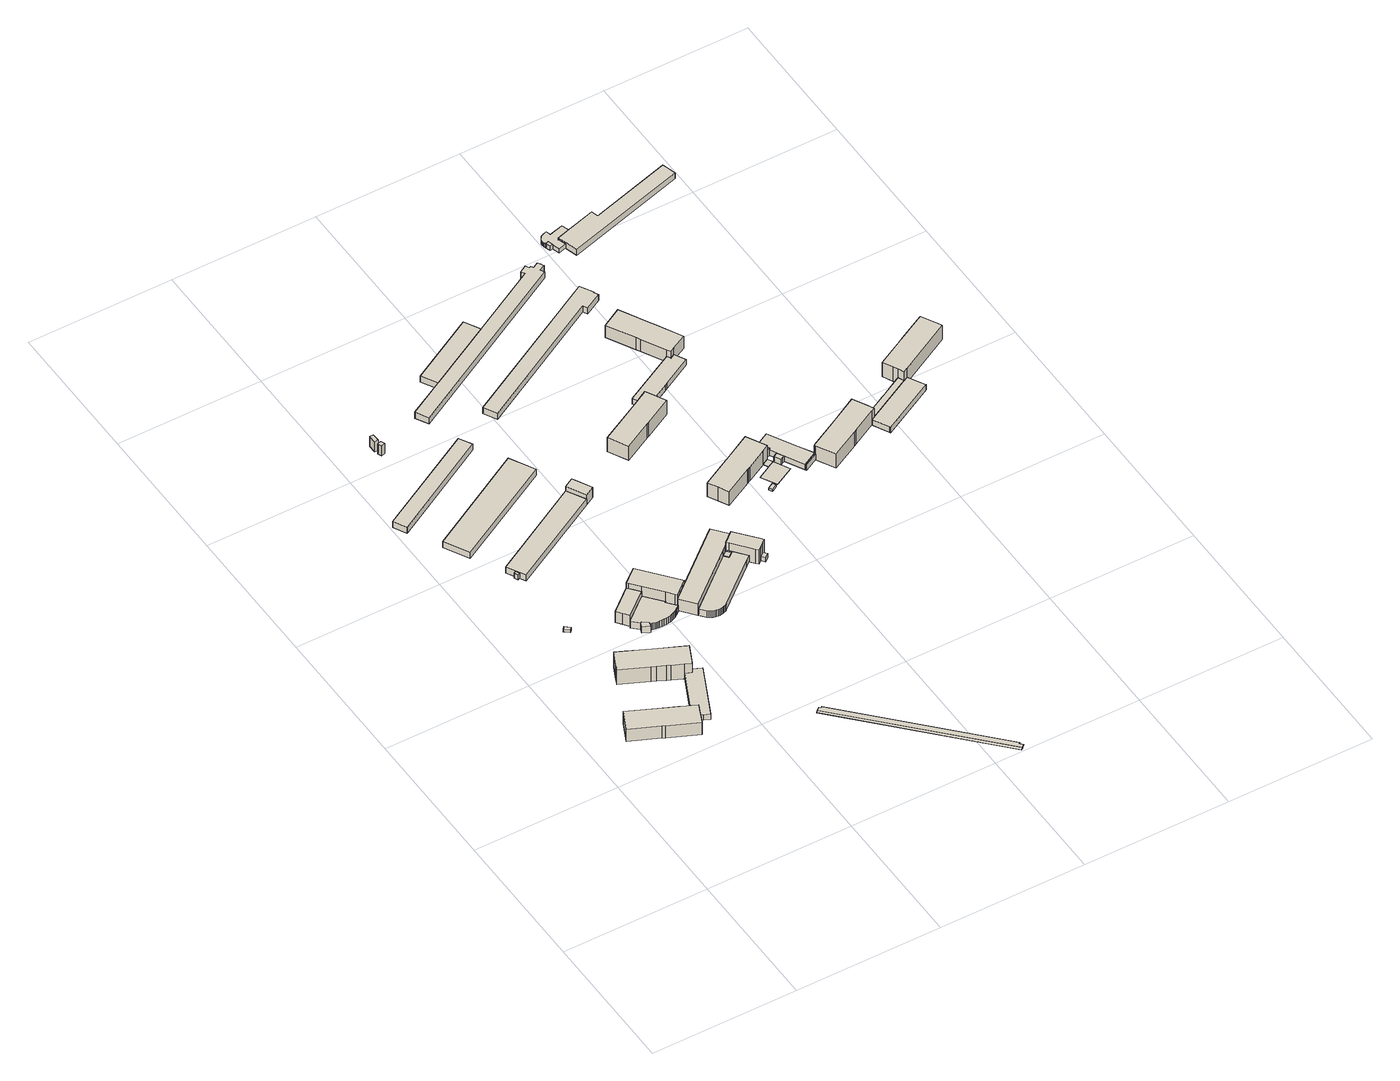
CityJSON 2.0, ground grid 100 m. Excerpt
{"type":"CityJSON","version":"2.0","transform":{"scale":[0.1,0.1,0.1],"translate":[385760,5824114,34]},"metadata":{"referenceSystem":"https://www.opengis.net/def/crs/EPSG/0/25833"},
"CityObjects":{
"building1":{"type":"Building","attributes":{"Gemeindeschluessel":"11000001","BezugspunktDach":"2200","function":"51009_1610","measuredHeight":1.34,"storeysAboveGround":0},"address":[{"country":"Germany","locality":"Berlin"}],"geometry":[{"type":"Solid","lod":"1","boundaries":[[[[0,1,2,3]],[[4,5,6,7]],[[4,7,3,2]],[[5,4,2,1]],[[6,5,1,0]],[[7,6,0,3]]]]}]},
"building2":{"type":"Building","attributes":{"Gemeindeschluessel":"11000001","function":"31001_3073"},"address":[{"country":"Germany","locality":"Berlin","thoroughfareNumber":"41 (142)","thoroughfareName":"Kurt-Schumacher-Damm"}],"children":["building2-1","building2-2","building2-3"]},
"building2-1":{"type":"BuildingPart","attributes":{"BezugspunktDach":"2200","measuredHeight":12.04,"storeysAboveGround":3},"parents":["building2"],"geometry":[{"type":"MultiSurface","lod":"1","boundaries":[[[8,9,10,11,12,13,14,15,16,17,18]],[[19,20,21,22,23,24,25,26,27,28,29]],[[19,29,18,17]],[[20,19,17,16]],[[21,20,16,15]],[[22,21,15,14]],[[23,22,14,13]],[[30,31,13,12]],[[24,23,32,33,34]],[[35,30,36,12,11]],[[25,24,34,37,38]],[[26,25,11,10]],[[27,26,10,9]],[[28,27,9,8]],[[29,28,8,18]],[[34,33,32,31,30]],[[38,37,34,36,30,35]]]}]},
"building2-2":{"type":"BuildingPart","attributes":{"BezugspunktDach":"2200","measuredHeight":4.46,"storeysAboveGround":3},"parents":["building2"],"geometry":[{"type":"MultiSurface","lod":"1","boundaries":[[[30,35,39,40,41,42,43,44,45,31]],[[46,47,48,49,50,51,52,37,34,33]],[[46,33,31,45]],[[47,46,45,44]],[[50,49,42,41]],[[51,50,41,40]],[[52,51,40,39]],[[37,52,39,35]],[[47,44,43,48]],[[53,49,48,43,42]],[[34,37,35,30]],[[34,30,31,33]]]}]},
"building2-3":{"type":"BuildingPart","attributes":{"BezugspunktDach":"2200","measuredHeight":15.68,"storeysAboveGround":3},"parents":["building2"],"geometry":[{"type":"MultiSurface","lod":"1","boundaries":[[[54,55,56,57,58,59,60,61,62,63,64,65,66,67,68,69]],[[70,71,72,73,74,75,76,77,78,79,80,81,82,83,84,85]],[[70,85,69,68]],[[71,70,68,67]],[[72,71,67,66]],[[73,72,66,65]],[[74,73,65,64]],[[75,74,64,63]],[[76,75,63,62]],[[77,76,62,61]],[[78,77,61,60]],[[79,78,60,59],[49,48,43,42]],[[44,43,59,58]],[[80,79,48,47]],[[81,80,58,57]],[[82,81,57,56]],[[83,82,56,55]],[[84,83,55,54]],[[85,84,54,69]],[[43,48,49,42]],[[47,48,43,44]]]}]},
"building3":{"type":"Building","attributes":{"Gemeindeschluessel":"11000001","BezugspunktDach":"2200","function":"51009_1610","measuredHeight":1.98,"storeysAboveGround":0},"address":[{"country":"Germany","locality":"Berlin"}],"geometry":[{"type":"Solid","lod":"1","boundaries":[[[[86,87,88,89]],[[90,91,92,93]],[[90,93,89,88]],[[91,90,88,87]],[[92,91,87,86]],[[93,92,86,89]]]]}]},
"building4":{"type":"Building","attributes":{"Gemeindeschluessel":"11000001","BezugspunktDach":"2200","function":"51009_1610","measuredHeight":5.34,"storeysAboveGround":0},"address":[{"country":"Germany","locality":"Berlin"}],"geometry":[{"type":"Solid","lod":"1","boundaries":[[[[94,95,96,97,98,99]],[[100,101,102,103,104,105]],[[100,105,99,98]],[[101,100,98,97]],[[102,101,97,96]],[[103,102,96,95]],[[104,103,95,94]],[[105,104,94,99]]]]}]},
"building5":{"type":"Building","attributes":{"Gemeindeschluessel":"11000001","BezugspunktDach":"2200","function":"31001_3073","measuredHeight":5,"storeysAboveGround":1},"address":[{"country":"Germany","locality":"Berlin","thoroughfareNumber":"41 (117)","thoroughfareName":"Kurt-Schumacher-Damm"}],"geometry":[{"type":"Solid","lod":"1","boundaries":[[[[106,107,108,109,110,111,112]],[[113,114,115,116,117,118,119]],[[113,119,112,111]],[[114,113,111,110]],[[115,114,110,109]],[[116,115,109,108]],[[117,116,108,107]],[[118,117,107,106]],[[119,118,106,112]]]]}]},
"building6":{"type":"Building","attributes":{"Gemeindeschluessel":"11000001","BezugspunktDach":"2200","function":"51009_1610","measuredHeight":8.43,"storeysAboveGround":0},"address":[{"country":"Germany","locality":"Berlin"}],"geometry":[{"type":"Solid","lod":"1","boundaries":[[[[120,121,122,123]],[[124,125,126,127]],[[124,127,123,122]],[[125,124,122,121]],[[126,125,121,120]],[[127,126,120,123]]]]}]},
"building7":{"type":"Building","attributes":{"Gemeindeschluessel":"11000001","BezugspunktDach":"2200","function":"51009_1610","measuredHeight":8.48,"storeysAboveGround":0},"address":[{"country":"Germany","locality":"Berlin"}],"geometry":[{"type":"Solid","lod":"1","boundaries":[[[[128,129,130,131]],[[132,133,134,135]],[[132,135,131,130]],[[133,132,130,129]],[[134,133,129,128]],[[135,134,128,131]]]]}]},
"building8":{"type":"Building","attributes":{"Gemeindeschluessel":"11000001","BezugspunktDach":"2200","function":"31001_3073","measuredHeight":5.02,"storeysAboveGround":1},"address":[{"country":"Germany","locality":"Berlin","thoroughfareNumber":"41 (115)","thoroughfareName":"Kurt-Schumacher-Damm"}],"geometry":[{"type":"Solid","lod":"1","boundaries":[[[[136,137,138,139]],[[140,141,142,143]],[[140,143,139,138]],[[141,140,138,137]],[[142,141,137,136]],[[143,142,136,139]]]]}]},
"building9":{"type":"Building","attributes":{"Gemeindeschluessel":"11000001","function":"31001_3073"},"address":[{"country":"Germany","locality":"Berlin","thoroughfareNumber":"41 (113)","thoroughfareName":"Kurt-Schumacher-Damm"}],"children":["building9-1","building9-2","building9-3"]},
"building9-1":{"type":"BuildingPart","attributes":{"BezugspunktDach":"2200","measuredHeight":4.94,"storeysAboveGround":1},"parents":["building9"],"geometry":[{"type":"MultiSurface","lod":"1","boundaries":[[[144,145,146,147,148,149]],[[150,151,152,153,154,155]],[[150,155,149,148]],[[152,151,147,146]],[[153,152,146,145]],[[154,153,156,157,158,159,160,145,144]],[[155,154,144,149]],[[151,150,148,147]],[[160,159,158,157,156]]]}]},
"building9-2":{"type":"BuildingPart","attributes":{"BezugspunktDach":"2200","measuredHeight":4.27,"storeysAboveGround":1},"parents":["building9"],"geometry":[{"type":"Solid","lod":"1","boundaries":[[[[161,159,158,162]],[[157,156,163,164]],[[157,164,162,158]],[[163,156,159,161]],[[164,163,161,162]],[[157,158,159,156]]]]}]},
"building9-3":{"type":"BuildingPart","attributes":{"BezugspunktDach":"2200","measuredHeight":8.6,"storeysAboveGround":1},"parents":["building9"],"geometry":[{"type":"MultiSurface","lod":"1","boundaries":[[[165,166,167,168,169]],[[170,171,172,151,150]],[[170,150,169,168]],[[171,170,168,167]],[[172,171,167,166]],[[151,172,166,165]],[[173,148,147,165,169]],[[150,151,147,148,173]]]}]},
"building10":{"type":"Building","attributes":{"Gemeindeschluessel":"11000001","function":"31001_3073"},"address":[{"country":"Germany","locality":"Berlin","thoroughfareNumber":"41 (143)","thoroughfareName":"Kurt-Schumacher-Damm"}],"children":["building10-1","building10-2","building10-3","building10-4","building10-5","building10-6","building10-7"]},
"building10-1":{"type":"BuildingPart","attributes":{"BezugspunktDach":"2200","measuredHeight":14.03,"storeysAboveGround":3},"parents":["building10"],"geometry":[{"type":"MultiSurface","lod":"1","boundaries":[[[174,175,176,177,178,179,180,181,182]],[[183,184,185,186,187,188,189,190,191]],[[184,183,181,180]],[[185,184,180,179]],[[186,185,179,178]],[[192,193,177,176]],[[188,187,194,195,196]],[[197,198,199,188,176,175]],[[190,189,200,201,202,203,204,175,174]],[[191,190,174,182]],[[183,191,182,181]],[[186,178,177,187]],[[196,195,194,193,192]],[[189,188,199,198,197]],[[204,203,202,201,200]]]}]},
"building10-2":{"type":"BuildingPart","attributes":{"BezugspunktDach":"2200","measuredHeight":13.86,"storeysAboveGround":3},"parents":["building10"],"geometry":[{"type":"MultiSurface","lod":"1","boundaries":[[[205,206,207,208,209,210,211,212,213,214]],[[215,216,217,183,191,218,219,220,221,222]],[[215,222,214,213]],[[216,215,213,212]],[[217,216,212,211]],[[183,217,211,210]],[[182,181,183,210,209]],[[218,191,209,208]],[[219,218,208,207]],[[223,224,225,226,220,219,207,206]],[[227,228,229,220,206,205]],[[230,227,221,205,214]],[[191,183,181,182]],[[226,225,224,223]],[[221,231,228,227]],[[231,220,229,228]],[[222,221,227,230]]]}]},
"building10-3":{"type":"BuildingPart","attributes":{"BezugspunktDach":"2200","measuredHeight":12,"storeysAboveGround":3},"parents":["building10"],"geometry":[{"type":"MultiSurface","lod":"1","boundaries":[[[232,233,234,235,236,237,238,239,240,241]],[[186,242,243,244,245,246,247,248,249,187]],[[178,177,187,241,240]],[[242,186,240,239]],[[243,242,239,238]],[[244,243,238,237]],[[245,244,237,236]],[[246,245,236,235]],[[247,246,235,234]],[[248,247,234,233]],[[250,251,252,253,249,248,233,232]],[[187,249,232,241],[194,193,250,253]],[[186,254,187,177,178]],[[253,252,251,250]],[[250,193,194,253]]]}]},
"building10-4":{"type":"BuildingPart","attributes":{"BezugspunktDach":"2200","measuredHeight":11.92,"storeysAboveGround":3},"parents":["building10"],"geometry":[{"type":"MultiSurface","lod":"1","boundaries":[[[255,256,229,228,230,257]],[[222,231,220,258,259,260]],[[222,260,257,230]],[[261,262,223,226,263,258,220,229,256]],[[259,258,256,255]],[[260,259,255,257]],[[231,221,227,228]],[[222,230,227,221]],[[220,231,228,229]],[[263,226,223,262,261]]]}]},
"building10-5":{"type":"BuildingPart","attributes":{"BezugspunktDach":"2200","measuredHeight":5.71,"storeysAboveGround":3},"parents":["building10"],"geometry":[{"type":"MultiSurface","lod":"1","boundaries":[[[264,265,199,198]],[[188,266,267,189]],[[268,192,199,265]],[[266,188,195,269]],[[270,268,265,264]],[[267,266,269,271]],[[189,267,264,198],[271,201,204,270]],[[189,198,199,188]],[[269,195,192,268]],[[271,269,268,270]],[[204,201,271,270]]]}]},
"building10-6":{"type":"BuildingPart","attributes":{"BezugspunktDach":"2200","measuredHeight":5.32,"storeysAboveGround":3},"parents":["building10"],"geometry":[{"type":"MultiSurface","lod":"1","boundaries":[[[272,273,274,275,276,277,278,279,280,281,282,283,284,285,251,193,192,268,270,204,203]],[[201,271,269,195,194,252,286,287,288,289,290,291,292,293,294,295,296,297,298,299,202]],[[286,252,251,285]],[[287,286,285,284]],[[288,287,284,283]],[[289,288,283,282]],[[290,289,282,281]],[[291,290,281,280]],[[292,291,280,279]],[[293,292,279,278]],[[294,293,278,277]],[[295,294,277,276]],[[296,295,276,275]],[[297,296,275,274]],[[298,297,274,273]],[[299,298,273,272]],[[202,299,272,203]],[[201,202,300,203,204]],[[301,271,201,302,204,270]],[[271,270,268,269]],[[195,269,268,192,303]],[[194,195,192,193]],[[252,253,250,251]],[[194,193,250,304,253]]]}]},
"building10-7":{"type":"BuildingPart","attributes":{"BezugspunktDach":"2200","measuredHeight":5.28,"storeysAboveGround":3},"parents":["building10"],"geometry":[{"type":"Solid","lod":"1","boundaries":[[[[305,98,97,96,95,306,307,308,309,310,311,312,313,314,315,316,317,318,319,320,321,322,323,224,223,262,324]],[[263,226,225,325,326,327,328,329,330,331,332,333,334,335,336,337,338,339,340,341,342,103,102,101,100,343,344]],[[263,344,324,262]],[[325,225,224,323]],[[326,325,323,322]],[[327,326,322,321]],[[328,327,321,320]],[[329,328,320,319]],[[330,329,319,318]],[[331,330,318,317]],[[332,331,317,316]],[[333,332,316,315]],[[334,333,315,314]],[[335,334,314,313]],[[336,335,313,312]],[[337,336,312,311]],[[338,337,311,310]],[[339,338,310,309]],[[340,339,309,308]],[[341,340,308,307]],[[342,341,307,306]],[[103,342,306,95]],[[102,103,95,96]],[[101,102,96,97]],[[100,101,97,98]],[[343,100,98,305]],[[344,343,305,324]],[[226,263,262,223]],[[225,226,223,224]]]]}]},
"building11":{"type":"Building","attributes":{"Gemeindeschluessel":"11000001","BezugspunktDach":"2200","function":"51009_1610","measuredHeight":0.511,"storeysAboveGround":0},"address":[{"country":"Germany","locality":"Berlin"}],"geometry":[{"type":"Solid","lod":"1","boundaries":[[[[345,346,347,348]],[[349,350,115,114]],[[349,114,348,347]],[[350,349,347,346]],[[115,350,346,345]],[[114,115,345,348]]]]}]},
"building12":{"type":"Building","attributes":{"Gemeindeschluessel":"11000001","BezugspunktDach":"2200","function":"51006_1430","measuredHeight":0.185,"storeysAboveGround":0},"address":[{"country":"Germany","locality":"Berlin"}],"geometry":[{"type":"Solid","lod":"1","boundaries":[[[[351,352,353,354]],[[355,356,357,358]],[[355,358,354,353]],[[356,355,353,352]],[[357,356,352,351]],[[358,357,351,354]]]]}]},
"building13":{"type":"Building","attributes":{"Gemeindeschluessel":"11000001","BezugspunktDach":"2200","function":"51006_1430","measuredHeight":0.673,"storeysAboveGround":0},"address":[{"country":"Germany","locality":"Berlin"}],"geometry":[{"type":"Solid","lod":"1","boundaries":[[[[352,359,360,361,362,363,364,365,366,367,368,353]],[[369,370,371,372,373,374,375,376,377,378,379,380]],[[369,380,353,368]],[[370,369,368,367]],[[371,370,367,366]],[[372,371,366,365]],[[373,372,365,364]],[[374,373,364,363]],[[375,374,363,362]],[[376,375,362,361]],[[377,376,361,360]],[[378,377,360,359]],[[379,378,359,352]],[[380,379,352,353]]]]}]},
"building14":{"type":"Building","attributes":{"Gemeindeschluessel":"11000001","BezugspunktDach":"2200","function":"51009_1610","measuredHeight":3.65,"storeysAboveGround":0},"address":[{"country":"Germany","locality":"Berlin"}],"geometry":[{"type":"Solid","lod":"1","boundaries":[[[[381,382,383,384]],[[385,386,387,388]],[[385,388,384,383]],[[386,385,383,382]],[[387,386,382,381]],[[388,387,381,384]]]]}]},
"building15":{"type":"Building","attributes":{"Gemeindeschluessel":"11000001","BezugspunktDach":"2200","function":"31001_3073","measuredHeight":4.82,"storeysAboveGround":1},"address":[{"country":"Germany","locality":"Berlin","thoroughfareNumber":"41 (118)","thoroughfareName":"Kurt-Schumacher-Damm"}],"geometry":[{"type":"Solid","lod":"1","boundaries":[[[[389,390,391,392]],[[393,394,395,396]],[[393,396,392,391]],[[394,393,391,390]],[[395,394,390,389]],[[396,395,389,392]]]]}]},
"building16":{"type":"Building","attributes":{"Gemeindeschluessel":"11000001","BezugspunktDach":"2200","function":"31001_3073","measuredHeight":5.05,"storeysAboveGround":1},"address":[{"country":"Germany","locality":"Berlin","thoroughfareNumber":"41 (119)","thoroughfareName":"Kurt-Schumacher-Damm"}],"geometry":[{"type":"Solid","lod":"1","boundaries":[[[[397,398,399,400,401,402,403,404,405,406,407,408,409,410,411,412]],[[413,414,415,416,417,418,419,420,421,422,423,424,425,426,427,428]],[[413,428,412,411]],[[414,413,411,410]],[[415,414,410,409]],[[416,415,409,408]],[[417,416,408,407]],[[418,417,407,406]],[[419,418,406,405]],[[420,419,405,404]],[[421,420,404,403]],[[422,421,403,402]],[[423,422,402,401]],[[424,423,401,400]],[[425,424,400,399]],[[426,425,399,398]],[[427,426,398,397]],[[428,427,397,412]]]]}]},
"building17":{"type":"Building","attributes":{"Gemeindeschluessel":"11000001","BezugspunktDach":"2200","function":"31001_3073","measuredHeight":5.01,"storeysAboveGround":1},"address":[{"country":"Germany","locality":"Berlin","thoroughfareNumber":"41 (120)","thoroughfareName":"Kurt-Schumacher-Damm"}],"geometry":[{"type":"Solid","lod":"1","boundaries":[[[[429,430,431,432,433,434,435,436]],[[437,438,439,440,441,442,443,444]],[[437,444,436,435]],[[438,437,435,434]],[[439,438,434,433]],[[440,439,433,432]],[[441,440,432,431]],[[442,441,431,430]],[[443,442,430,429]],[[444,443,429,436]]]]}]},
"building18":{"type":"Building","attributes":{"Gemeindeschluessel":"11000001","BezugspunktDach":"2200","function":"51009_1610","measuredHeight":2.09,"storeysAboveGround":0},"address":[{"country":"Germany","locality":"Berlin"}],"geometry":[{"type":"Solid","lod":"1","boundaries":[[[[445,446,447,448]],[[449,450,451,452]],[[449,452,448,447]],[[450,449,447,446]],[[451,450,446,445]],[[452,451,445,448]]]]}]},
"building19":{"type":"Building","attributes":{"Gemeindeschluessel":"11000001","function":"31001_3073"},"address":[{"country":"Germany","locality":"Berlin","thoroughfareNumber":"41 (121)","thoroughfareName":"Kurt-Schumacher-Damm"}],"children":["building19-1","building19-2","building19-3"]},
"building19-1":{"type":"BuildingPart","attributes":{"BezugspunktDach":"2200","measuredHeight":15.19,"storeysAboveGround":3},"parents":["building19"],"geometry":[{"type":"MultiSurface","lod":"1","boundaries":[[[453,454,455,456,457,458,459,460,461]],[[462,463,464,465,466,467,468,469,470]],[[462,470,461,460]],[[463,462,460,459]],[[471,472,459,458]],[[464,463,473,474]],[[475,471,458,457]],[[465,464,474,476]],[[466,465,457,456]],[[467,466,456,455]],[[468,467,455,454]],[[469,468,454,453]],[[470,469,453,461]],[[474,473,472,471]],[[476,474,471,475]]]}]},
"building19-2":{"type":"BuildingPart","attributes":{"BezugspunktDach":"2200","measuredHeight":4.62,"storeysAboveGround":3},"parents":["building19"],"geometry":[{"type":"MultiSurface","lod":"1","boundaries":[[[472,471,475,477,478,479,480,481,482,483]],[[484,485,486,487,488,489,476,474,473,490]],[[484,490,483,482]],[[487,486,480,479]],[[488,487,479,478]],[[489,488,478,477]],[[476,489,477,475]],[[490,473,472,483]],[[491,485,484,492,482,481]],[[486,485,481,480]],[[476,475,471,474]],[[473,474,471,472]]]}]},
"building19-3":{"type":"BuildingPart","attributes":{"BezugspunktDach":"2200","measuredHeight":11.93,"storeysAboveGround":3},"parents":["building19"],"geometry":[{"type":"MultiSurface","lod":"1","boundaries":[[[493,494,495,496,497,498,499,500,501,502]],[[503,504,505,506,486,485,484,507,508,509]],[[503,509,502,501]],[[504,503,501,500]],[[505,504,500,499]],[[506,505,499,498]],[[486,506,498,497]],[[485,486,510,486,485,481,480,497,496]],[[482,481,485,484,485,496,495]],[[507,484,495,494]],[[508,507,494,493]],[[509,508,493,502]],[[480,481,485,486,510]],[[484,485,481,482]]]}]},
"building20":{"type":"Building","attributes":{"Gemeindeschluessel":"11000001","BezugspunktDach":"2200","function":"51009_1610","measuredHeight":3,"storeysAboveGround":0},"address":[{"country":"Germany","locality":"Berlin"}],"geometry":[{"type":"Solid","lod":"1","boundaries":[[[[511,512,513,514]],[[515,516,517,518]],[[515,518,514,513]],[[516,515,513,512]],[[517,516,512,511]],[[518,517,511,514]]]]}]},
"building21":{"type":"Building","attributes":{"Gemeindeschluessel":"11000001","BezugspunktDach":"2200","function":"51009_1610","measuredHeight":3.86,"storeysAboveGround":0},"address":[{"country":"Germany","locality":"Berlin"}],"geometry":[{"type":"Solid","lod":"1","boundaries":[[[[519,520,521,522]],[[523,524,525,526]],[[523,526,522,521]],[[524,523,521,520]],[[525,524,520,519]],[[526,525,519,522]]]]}]},
"building22":{"type":"Building","attributes":{"Gemeindeschluessel":"11000001","function":"31001_3073"},"address":[{"country":"Germany","locality":"Berlin","thoroughfareNumber":"41 (144)","thoroughfareName":"Kurt-Schumacher-Damm"}],"children":["building22-1","building22-2","building22-3","building22-4","building22-5","building22-6","building22-7","building22-8","building22-9","building22-10","building22-11"]},
"building22-1":{"type":"BuildingPart","attributes":{"BezugspunktDach":"2200","measuredHeight":15.59,"storeysAboveGround":3},"parents":["building22"],"geometry":[{"type":"MultiSurface","lod":"1","boundaries":[[[527,528,529,530,531,532,533,534,535,536,537,538,539]],[[540,541,542,543,544,545,546,547,548,549,550,551,552]],[[540,552,539,538]],[[541,540,538,537]],[[542,541,537,536]],[[543,542,536,535]],[[544,543,535,534]],[[545,544,534,533]],[[546,545,533,532]],[[547,546,532,531]],[[548,547,531,530]],[[553,554,530,529]],[[550,555,556,529,528]],[[551,550,528,527]],[[552,551,527,539]],[[549,548,554,553]],[[556,555,550,549]]]}]},
"building22-2":{"type":"BuildingPart","attributes":{"BezugspunktDach":"2200","measuredHeight":15.45,"storeysAboveGround":3},"parents":["building22"],"geometry":[{"type":"MultiSurface","lod":"1","boundaries":[[[557,558,559,560,561,562,563,564,565,566,567,568,569]],[[570,571,572,573,574,575,576,577,578,579,580,581,582]],[[583,584,569,568]],[[570,582,585,586]],[[571,570,568,567]],[[572,571,567,566]],[[573,572,566,565]],[[574,573,565,564]],[[587,588,589,574,564,563]],[[590,591,563,562]],[[577,576,562,561]],[[578,577,561,560]],[[579,578,560,559]],[[580,579,559,558]],[[581,580,558,557]],[[584,592,557,569]],[[582,581,593,585,594]],[[586,585,584,583]],[[575,574,589,588,587]],[[576,595,575,591,590]],[[594,585,593,592,584]]]}]},
"building22-3":{"type":"BuildingPart","attributes":{"BezugspunktDach":"2200","measuredHeight":0.12,"storeysAboveGround":3},"parents":["building22"],"geometry":[{"type":"Solid","lod":"1","boundaries":[[[[596,597,598,599,600,601,602,603]],[[604,605,606,607,608,609,610,611]],[[604,611,603,602]],[[605,604,602,601]],[[606,605,601,600]],[[608,607,599,598]],[[609,608,598,597]],[[610,609,597,596]],[[611,610,596,603]],[[607,606,600,599]]]]}]},
"building22-4":{"type":"BuildingPart","attributes":{"BezugspunktDach":"2200","measuredHeight":0.09,"storeysAboveGround":3},"parents":["building22"],"geometry":[{"type":"Solid","lod":"1","boundaries":[[[[602,601,612,613]],[[614,605,604,615]],[[614,615,613,612]],[[605,614,612,601]],[[604,605,601,602]],[[615,604,602,613]]]]}]},
"building22-5":{"type":"BuildingPart","attributes":{"BezugspunktDach":"2200","measuredHeight":4.53,"storeysAboveGround":3},"parents":["building22"],"geometry":[{"type":"MultiSurface","lod":"1","boundaries":[[[616,617,584,583,618,619,620,621]],[[622,623,624,586,585,625,626,627]],[[622,627,621,620]],[[623,622,620,619]],[[624,623,619,618]],[[586,624,618,583]],[[626,628,629,630,616]],[[625,617,631,628]],[[585,586,583,584]],[[625,585,584,617]],[[630,629,628,631]],[[627,626,616,621]]]}]},
"building22-6":{"type":"BuildingPart","attributes":{"BezugspunktDach":"2200","measuredHeight":4.53,"storeysAboveGround":3},"parents":["building22"],"geometry":[{"type":"MultiSurface","lod":"1","boundaries":[[[632,633,631,630,634]],[[629,628,635,607,606]],[[629,606,634,630]],[[635,628,631,633]],[[607,635,633,632]],[[600,599,632,634]],[[628,629,630,631]],[[606,607,599,600]]]}]},
"building22-7":{"type":"BuildingPart","attributes":{"BezugspunktDach":"2200","measuredHeight":4.53,"storeysAboveGround":3},"parents":["building22"],"geometry":[{"type":"MultiSurface","lod":"1","boundaries":[[[636,592,584,617]],[[585,593,637,625]],[[637,593,592,636]],[[625,637,636,617]],[[585,625,617,584]],[[593,585,638,584,592]]]}]},
"building22-8":{"type":"BuildingPart","attributes":{"BezugspunktDach":"2200","measuredHeight":4.58,"storeysAboveGround":3},"parents":["building22"],"geometry":[{"type":"MultiSurface","lod":"1","boundaries":[[[639,640,641,642,643,644,645,554,590]],[[548,547,646,647,648,649,650,651,576]],[[547,548,554,645]],[[646,547,645,644]],[[647,646,644,643]],[[648,647,643,642]],[[649,648,642,641]],[[650,649,641,640]],[[651,650,640,639]],[[576,651,639,590]],[[549,553,554,548,652]],[[576,590,591,575]],[[653,575,591,553,549]]]}]},
"building22-9":{"type":"BuildingPart","attributes":{"BezugspunktDach":"2200","measuredHeight":4.66,"storeysAboveGround":3},"parents":["building22"],"geometry":[{"type":"MultiSurface","lod":"1","boundaries":[[[588,556,555,654,655,656,657,658,589]],[[659,660,661,662,663,550,549,575,574]],[[659,574,589,658]],[[660,659,658,657]],[[661,660,657,656]],[[662,661,656,655]],[[663,662,655,654]],[[550,663,654,555]],[[591,553,549,556,588]],[[549,550,555,556]],[[575,653,549,553,591]],[[574,575,588,589]]]}]},
"building22-10":{"type":"BuildingPart","attributes":{"BezugspunktDach":"2200","measuredHeight":6.83,"storeysAboveGround":3},"parents":["building22"],"geometry":[{"type":"MultiSurface","lod":"1","boundaries":[[[664,665,666,667,668,669,670,671]],[[672,673,674,627,626,675,676,677]],[[672,677,671,670]],[[673,672,670,669]],[[674,673,669,668]],[[627,674,668,667]],[[616,621,667,666]],[[675,626,666,665]],[[676,675,665,664]],[[626,627,621,616]],[[677,678,679,671]],[[680,681,679,678]],[[676,664,681,680]]]}]},
"building22-11":{"type":"BuildingPart","attributes":{"BezugspunktDach":"2200","measuredHeight":15.25,"storeysAboveGround":3},"parents":["building22"],"geometry":[{"type":"MultiSurface","lod":"1","boundaries":[[[682,683,684,685,686,687,688,689,690,691,692,693,694,695]],[[696,697,698,678,680,676,614,615,699,700,701,702,703,704]],[[696,704,695,694]],[[697,696,694,693]],[[698,697,693,692]],[[679,671,677,678,698,692,691]],[[681,679,691,690]],[[676,680,690,689],[676,664,681,680]],[[614,676,689,688]],[[615,614,688,687]],[[699,615,687,686]],[[700,699,686,685]],[[701,700,685,684]],[[702,701,684,683]],[[703,702,683,682]],[[704,703,682,695]],[[678,677,671,679]],[[680,678,679,681]],[[681,664,676,680]]]}]},
"building23":{"type":"Building","attributes":{"Gemeindeschluessel":"11000001","BezugspunktDach":"2200","function":"31001_3073","measuredHeight":3.24,"storeysAboveGround":1},"address":[{"country":"Germany","locality":"Berlin","thoroughfareNumber":"41 (122)","thoroughfareName":"Kurt-Schumacher-Damm"}],"geometry":[{"type":"Solid","lod":"1","boundaries":[[[[705,706,707,708,709,710,711,712,713,714,715,716,717,718,719,720,721,722,723,724,725,726]],[[727,728,729,730,731,732,733,734,735,736,737,738,739,740,741,742,524,523,526,743,744,745]],[[727,745,726,725]],[[728,727,725,724]],[[729,728,724,723]],[[730,729,723,722]],[[731,730,722,721]],[[732,731,721,720]],[[733,732,720,719]],[[734,733,719,718]],[[735,734,718,717]],[[736,735,717,716]],[[737,736,716,715]],[[738,737,715,714]],[[739,738,714,713]],[[740,739,713,712]],[[741,740,712,711]],[[742,741,711,710]],[[524,742,710,709]],[[523,524,709,708]],[[526,523,708,707]],[[743,526,707,706]],[[744,743,706,705]],[[745,744,705,726]]]]}]},
"building24":{"type":"Building","attributes":{"Gemeindeschluessel":"11000001","BezugspunktDach":"2200","function":"31001_3073","measuredHeight":4.74,"storeysAboveGround":1},"address":[{"country":"Germany","locality":"Berlin","thoroughfareNumber":"41 (123)","thoroughfareName":"Kurt-Schumacher-Damm"}],"geometry":[{"type":"Solid","lod":"1","boundaries":[[[[746,747,748,749,750,751,752,753]],[[754,755,756,757,758,759,760,761]],[[754,761,753,752]],[[755,754,752,751]],[[756,755,751,750]],[[757,756,750,749]],[[758,757,749,748]],[[759,758,748,747]],[[760,759,747,746]],[[761,760,746,753]]]]}]}
},
"vertices":[
[620,1285,29],[633,1312,29],[613,1321,29],[600,1294,29],[613,1321,15],[633,1312,15],[620,1285,15],[600,1294,15],
[435,1204,114],[454,1195,114],[650,1106,114],[697,1214,114],[711,1243,114],[672,1261,114],[620,1285,114],[600,1294,114],[491,1344,114],[303,1431,114],[239,1293,114],[303,1431,14],[491,1344,14],[600,1294,14],[620,1285,14],[672,1261,14],[711,1243,14],[697,1214,14],[650,1106,14],[454,1195,14],[435,1204,14],[239,1293,14],[711,1243,59],[672,1261,59],[672,1261,48],[672,1261,15],[711,1243,15],[697,1214,59],[711,1243,37],[697,1214,15],[697,1214,53],
[721,1203,59],[759,1186,59],[924,1540,59],[863,1566,59],[850,1539,59],[809,1558,59],[747,1423,59],[747,1423,15],[809,1558,15],[850,1539,15],[863,1566,15],[924,1540,15],[759,1186,15],[721,1203,15],[863,1566,31],
[628,1641,135],[659,1627,135],[713,1602,135],[737,1591,135],[809,1558,135],[850,1539,135],[863,1566,135],[913,1675,135],[719,1765,135],[717,1766,135],[647,1799,135],[566,1836,135],[506,1864,135],[461,1766,135],[450,1741,135],[443,1726,135],[450,1741,13],[461,1766,13],[506,1864,13],[566,1836,13],[647,1799,13],[717,1766,13],[719,1765,13],[913,1675,13],[863,1566,13],[850,1539,13],[809,1558,13],[737,1591,13],[713,1602,13],[659,1627,13],[628,1641,13],[443,1726,13],
[440,2237,37],[455,2255,37],[421,2284,37],[406,2266,37],[421,2284,17],[455,2255,17],[440,2237,17],[406,2266,17],
[839,1986,73],[846,2007,73],[850,2018,73],[811,2047,73],[804,2039,73],[791,2010,73],[804,2039,20],[811,2047,20],[850,2018,20],[846,2007,20],[839,1986,20],[791,2010,20],
[53,3448,72],[57,3450,72],[749,3836,72],[740,3852,72],[712,3902,72],[702,3921,72],[6,3535,72],[702,3921,22],[712,3902,22],[740,3852,22],[749,3836,22],[57,3450,22],[53,3448,22],[6,3535,22],
[267,4077,106],[292,4086,106],[281,4114,106],[257,4105,106],[281,4114,22],[292,4086,22],[267,4077,22],[257,4105,22],
[250,4129,106],[274,4130,106],[273,4183,106],[249,4183,106],[273,4183,21],[274,4130,21],[250,4129,21],[249,4183,21],
[258,3073,71],[958,3459,71],[866,3627,71],[169,3236,71],[866,3627,21],[958,3459,21],[258,3073,21],[169,3236,21],
[406,2803,70],[420,2777,70],[441,2740,70],[1079,3092,70],[1010,3216,70],[373,2860,70],[1010,3216,21],[1079,3092,21],[441,2740,21],[420,2777,21],[406,2803,21],[373,2860,21],[420,2777,25],[406,2803,25],[406,2803,68],[420,2777,68],[420,2777,66],
[404,2768,68],[390,2794,68],[404,2768,25],[390,2794,25],
[1079,3092,107],[1142,3127,107],[1084,3233,107],[1074,3252,107],[1010,3216,107],[1074,3252,21],[1084,3233,21],[1142,3127,21],[1010,3216,24],
[1154,1959,118],[1512,2261,118],[1543,2286,118],[1553,2295,118],[1626,2356,118],[1584,2406,118],[1542,2456,118],[1169,2142,118],[1071,2059,118],[1169,2142,19],[1542,2456,19],[1584,2406,19],[1626,2356,19],[1553,2295,19],[1543,2286,19],[1512,2261,19],[1154,1959,19],[1071,2059,19],[1543,2286,74],[1553,2295,74],[1553,2295,21],[1543,2286,21],[1543,2286,23],[1512,2261,57],[1512,2261,76],[1543,2286,76],[1512,2261,59],[1512,2261,21],[1154,1959,21],[1154,1959,74],[1512,2261,74],
[875,2293,151],[927,2230,151],[1024,2115,151],[1062,2069,151],[1071,2059,151],[1169,2142,151],[1160,2152,151],[974,2376,151],[966,2386,151],[866,2303,151],[966,2386,19],[974,2376,19],[1160,2152,19],[1062,2069,19],[1024,2115,19],[927,2230,19],[875,2293,19],[866,2303,19],[927,2230,73],[1024,2115,73],[1024,2115,20],[927,2230,20],[875,2293,110],[897,2267,110],[927,2230,110],[866,2303,110],[897,2267,19],
[1567,2278,136],[1672,2152,136],[1686,2136,136],[1709,2155,136],[1736,2177,136],[1760,2197,136],[1746,2214,136],[1640,2339,136],[1626,2356,136],[1553,2295,136],[1640,2339,19],[1746,2214,19],[1760,2197,19],[1736,2177,19],[1709,2155,19],[1686,2136,19],[1672,2152,19],[1567,2278,19],[1567,2278,74],[1645,2184,74],[1645,2184,21],[1567,2278,21],[1620,2352,19],
[736,2132,110],[764,2094,110],[707,2170,110],[764,2094,19],[736,2132,19],[707,2170,19],[764,2094,37],[764,2094,73],[764,2094,20],
[1537,2231,76],[1568,2256,76],[1568,2256,19],[1537,2231,19],[1568,2256,74],[1568,2256,21],[1537,2231,74],[1537,2231,21],
[1190,1916,74],[1199,1910,74],[1209,1904,74],[1219,1900,74],[1230,1896,74],[1241,1894,74],[1253,1893,74],[1264,1892,74],[1275,1893,74],[1286,1896,74],[1297,1899,74],[1308,1903,74],[1317,1909,74],[1611,2155,74],[1611,2155,21],[1317,1909,21],[1308,1903,21],[1297,1899,21],[1286,1896,21],[1275,1893,21],[1264,1892,21],[1253,1893,21],[1241,1894,21],[1230,1896,21],[1219,1900,21],[1209,1904,21],[1199,1910,21],[1190,1916,21],[1154,1959,35],[1537,2231,24],[1512,2261,36],[1543,2286,67],[1567,2278,69],
[802,2040,73],[856,2003,73],[866,2000,73],[876,1997,73],[886,1995,73],[897,1994,73],[907,1993,73],[923,1993,73],[939,1993,73],[955,1995,73],[970,1997,73],[986,2001,73],[1001,2006,73],[1015,2012,73],[1029,2019,73],[1043,2027,73],[1056,2036,73],[1069,2046,73],[1017,2109,73],[756,2082,73],[1017,2109,20],[1069,2046,20],[1056,2036,20],[1043,2027,20],[1029,2019,20],[1015,2012,20],[1001,2006,20],[986,2001,20],[970,1997,20],[955,1995,20],[939,1993,20],[923,1993,20],[907,1993,20],[897,1994,20],[886,1995,20],[876,1997,20],[866,2000,20],[856,2003,20],[802,2040,20],[756,2082,20],
[740,3852,27],[757,3862,27],[729,3912,27],[712,3902,27],[729,3912,22],[757,3862,22],
[2190,4,11],[2204,18,11],[1338,922,11],[1324,908,11],[1338,922,9],[2204,18,9],[2190,4,9],[1324,908,9],
[2210,25,11],[2216,31,11],[2222,37,11],[2204,56,11],[2211,63,11],[1375,935,11],[1368,928,11],[1357,940,11],[1351,934,11],[1344,928,11],[1344,928,4],[1351,934,4],[1357,940,4],[1368,928,4],[1375,935,4],[2211,63,4],[2204,56,4],[2222,37,4],[2216,31,4],[2210,25,4],[2204,18,4],[1338,922,4],
[1729,2132,57],[1755,2154,57],[1736,2177,57],[1709,2155,57],[1736,2177,20],[1755,2154,20],[1729,2132,20],[1709,2155,20],
[844,4378,72],[1299,4629,72],[1241,4735,72],[786,4483,72],[1241,4735,24],[1299,4629,24],[844,4378,24],[786,4483,24],
[646,4158,74],[1870,4835,74],[1855,4862,74],[1894,4884,74],[1889,4894,74],[1883,4904,74],[1872,4924,74],[1833,4902,74],[1823,4919,74],[1812,4913,74],[1798,4939,74],[1749,4912,74],[1763,4886,74],[1299,4629,74],[844,4378,74],[599,4242,74],[844,4378,23],[1299,4629,23],[1763,4886,23],[1749,4912,23],[1798,4939,23],[1812,4913,23],[1823,4919,23],[1833,4902,23],[1872,4924,23],[1883,4904,23],[1889,4894,23],[1894,4884,23],[1855,4862,23],[1870,4835,23],[646,4158,23],[599,4242,23],
[1009,3977,73],[1910,4476,73],[1927,4446,73],[2040,4509,73],[2023,4540,73],[2027,4542,73],[1979,4628,73],[961,4064,73],[1979,4628,23],[2027,4542,23],[2023,4540,23],[2040,4509,23],[1927,4446,23],[1910,4476,23],[1009,3977,23],[961,4064,23],
[2073,2610,37],[2111,2632,37],[2099,2655,37],[2060,2634,37],[2099,2655,21],[2111,2632,21],[2073,2610,21],[2060,2634,21],
[1489,3279,137],[1679,3380,137],[1692,3387,137],[1882,3488,137],[1831,3582,137],[1811,3619,137],[1790,3607,137],[1703,3560,137],[1419,3408,137],[1703,3560,20],[1790,3607,20],[1811,3619,20],[1831,3582,20],[1882,3488,20],[1692,3387,20],[1679,3380,20],[1489,3279,20],[1419,3408,20],[1811,3619,67],[1790,3607,67],[1790,3607,21],[1811,3619,21],[1831,3582,67],[1831,3582,21],
[1982,3663,67],[1996,3670,67],[2196,3778,67],[2157,3852,67],[2127,3835,67],[2113,3861,67],[1755,3670,67],[2113,3861,21],[2127,3835,21],[2157,3852,21],[2196,3778,21],[1996,3670,21],[1982,3663,21],[1755,3670,21],[2127,3835,64],[2113,3861,44],
[2014,4042,122],[2028,4018,122],[2113,3861,122],[2127,3835,122],[2157,3852,122],[2258,3905,122],[2161,4084,122],[2143,4116,122],[2044,4299,122],[1913,4227,122],[2044,4299,21],[2143,4116,21],[2161,4084,21],[2258,3905,21],[2028,4018,21],[2014,4042,21],[1913,4227,21],[2157,3852,47],
[1889,4894,55],[1897,4899,55],[1891,4909,55],[1883,4904,55],[1891,4909,25],[1897,4899,25],[1889,4894,25],[1883,4904,25],
[2016,5011,64],[2036,5016,64],[2026,5050,64],[2006,5044,64],[2026,5050,26],[2036,5016,26],[2016,5011,26],[2006,5044,26],
[3165,3021,137],[3181,2991,137],[3200,2953,137],[3228,2968,137],[3229,2968,137],[3597,3165,137],[3579,3199,137],[3561,3232,137],[3525,3298,137],[3521,3296,137],[3340,3200,137],[3311,3185,137],[3130,3088,137],[3311,3185,19],[3340,3200,19],[3521,3296,19],[3525,3298,19],[3561,3232,19],[3579,3199,19],[3597,3165,19],[3229,2968,19],[3228,2968,19],[3200,2953,19],[3181,2991,19],[3165,3021,19],[3130,3088,19],[3200,2953,64],[3228,2968,64],[3181,2991,66],[3200,2953,66],
[2430,2702,136],[2497,2579,136],[2685,2679,136],[2702,2688,136],[2866,2776,136],[2866,2775,136],[2889,2787,136],[2869,2826,136],[2817,2922,136],[2636,2825,136],[2605,2808,136],[2431,2715,136],[2425,2711,136],[2431,2715,19],[2605,2808,19],[2636,2825,19],[2817,2922,19],[2869,2826,19],[2889,2787,19],[2866,2775,19],[2866,2776,19],[2702,2688,19],[2685,2679,19],[2497,2579,19],[2430,2702,19],[2425,2711,19],[2431,2715,66],[2425,2711,66],[2425,2711,21],[2431,2715,21],[2889,2787,29],[2889,2787,66],[2869,2826,66],[2866,2775,64],[2889,2787,64],[2430,2702,66],[2430,2702,21],[2425,2711,40],[2886,2786,19],
[2112,2674,22],[2129,2642,22],[2264,2714,22],[2233,2772,22],[2209,2815,22],[2207,2820,22],[2161,2795,22],[2073,2748,22],[2161,2795,21],[2207,2820,21],[2209,2815,21],[2233,2772,21],[2264,2714,21],[2129,2642,21],[2112,2674,21],[2073,2748,21],
[2188,2855,22],[2143,2830,22],[2188,2855,21],[2143,2830,21],
[2216,2876,66],[2333,2662,66],[2423,2728,66],[2375,2815,66],[2272,3002,66],[2175,2950,66],[2272,3002,21],[2375,2815,21],[2423,2728,21],[2333,2662,21],[2216,2876,21],[2175,2950,21],[2264,2789,21],[2240,2832,21],[2240,2832,66],[2264,2789,66],
[2233,2772,66],[2249,2781,66],[2209,2815,66],[2249,2781,21],
[2338,2653,66],[2338,2653,21],[2425,2711,36],
[2869,2770,64],[2922,2667,64],[2925,2662,64],[3291,2856,64],[3288,2861,64],[3231,2963,64],[3229,2968,64],[3231,2963,19],[3288,2861,19],[3291,2856,19],[2925,2662,19],[2922,2667,19],[2869,2770,19],[3202,2954,19],[3045,2870,19],
[3168,2984,66],[3147,2973,66],[3035,2913,66],[3015,2903,66],[2885,2834,66],[2885,2834,19],[3015,2903,19],[3035,2913,19],[3147,2973,19],[3168,2984,19],
[2185,2861,84],[2200,2869,84],[2216,2876,84],[2175,2950,84],[2168,2947,84],[2165,2945,84],[2160,2942,84],[2145,2934,84],[2160,2942,21],[2165,2945,21],[2168,2947,21],[2200,2869,21],[2185,2861,21],[2145,2934,21],[2152,2921,21],[2152,2921,84],[2158,2910,21],[2158,2910,84],
[1759,2711,136],[1794,2644,136],[1982,2745,136],[1995,2751,136],[2007,2757,136],[2143,2830,136],[2188,2855,136],[2185,2861,136],[2158,2910,136],[2152,2921,136],[2116,2987,136],[1927,2886,136],[1914,2879,136],[1723,2777,136],[1914,2879,21],[1927,2886,21],[2116,2987,21],[2007,2757,21],[1995,2751,21],[1982,2745,21],[1794,2644,21],[1759,2711,21],[1723,2777,21],
[2001,5065,58],[2002,5058,58],[2006,5044,58],[2026,5050,58],[2036,5016,58],[2050,4967,58],[2105,4982,58],[2089,5037,58],[2185,5066,58],[2167,5125,58],[2071,5098,58],[2062,5131,58],[2038,5124,58],[2031,5121,58],[2024,5117,58],[2018,5113,58],[2013,5107,58],[2008,5101,58],[2005,5095,58],[2002,5088,58],[2000,5080,58],[2000,5073,58],[2000,5080,26],[2002,5088,26],[2005,5095,26],[2008,5101,26],[2013,5107,26],[2018,5113,26],[2024,5117,26],[2031,5121,26],[2038,5124,26],[2062,5131,26],[2071,5098,26],[2167,5125,26],[2185,5066,26],[2089,5037,26],[2105,4982,26],[2050,4967,26],[2002,5058,26],[2001,5065,26],[2000,5073,26],
[2105,4982,72],[2130,4896,72],[2961,5137,72],[2935,5231,72],[2384,5072,72],[2370,5120,72],[2185,5066,72],[2089,5037,72],[2185,5066,24],[2370,5120,24],[2384,5072,24],[2935,5231,24],[2961,5137,24],[2130,4896,24],[2105,4982,24],[2089,5037,24]
]}
